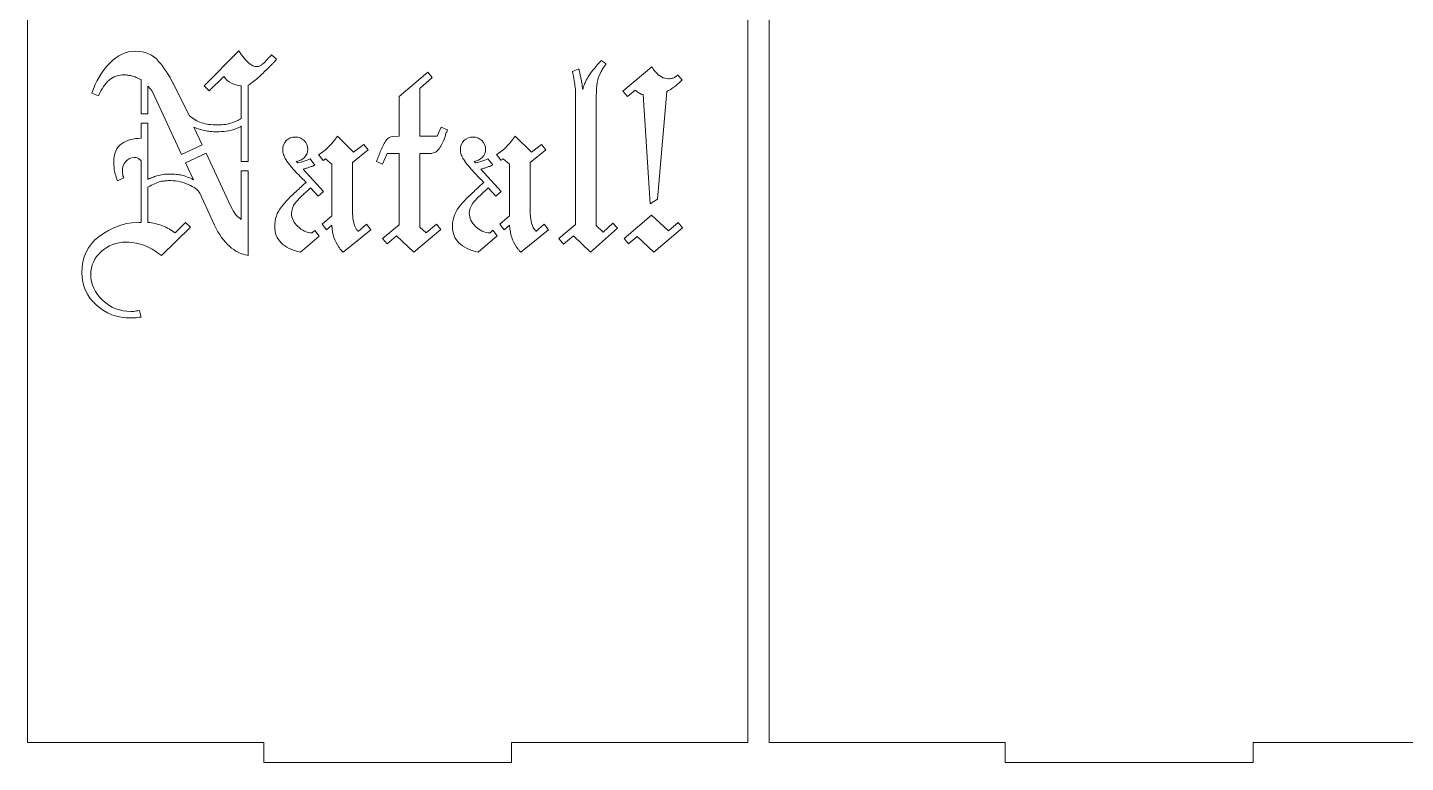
# Model space of a CAD drawing. Header units: millimetres. Extents: x -1983 to 1983, y -412 to 412.
# Drawn here: x 1313.1 to 1519.6, y -16.4 to 93.6 of the extents above; entities that cross this region are included whole.
import ezdxf

# ---------------------------------------------------------------- set-up
doc = ezdxf.new("R2010")
doc.units = ezdxf.units.MM
doc.header["$MEASUREMENT"] = 0
doc.layers.add('Camada 1', color=7, linetype='Continuous')

msp = doc.modelspace()

# ---------------------------------------------------------------- linework, layer by layer
at = {"layer": 'Camada 1', "color": 250, "lineweight": 9}
for points, knots in [([(1313.1168, 200.589), (1313.1168, 200.589), (1313.1168, -13.4106), (1313.1168, -13.4106), (1313.1168, -13.4106), (1313.1168, -13.4106), (1348.5096, -13.4106), (1348.5096, -13.4106), (1348.5096, -13.4106), (1348.5096, -13.4106), (1348.5096, -16.4106), (1348.5096, -16.4106), (1348.5096, -16.4106), (1348.5096, -16.4106), (1385.6524, -16.4106), (1385.6524, -16.4106), (1385.6524, -16.4106), (1385.6524, -16.4106), (1385.6524, -13.4106), (1385.6524, -13.4106), (1385.6524, -13.4106), (1385.6524, -13.4106), (1421.0452, -13.4106), (1421.0452, -13.4106), (1421.0452, -13.4106), (1421.0452, -13.4106), (1421.0452, 200.589), (1421.0452, 200.589), (1421.0452, 200.589), (1421.0452, 200.589), (1385.6524, 200.589), (1385.6524, 200.589), (1385.6524, 200.589), (1385.6524, 200.589), (1385.6524, 203.589), (1385.6524, 203.589), (1385.6524, 203.589), (1385.6524, 203.589), (1348.5096, 203.589), (1348.5096, 203.589), (1348.5096, 203.589), (1348.5096, 203.589), (1348.5096, 200.589), (1348.5096, 200.589), (1348.5096, 200.589), (1348.5096, 200.589), (1313.1168, 200.589), (1313.1168, 200.589)], [0, 0, 0, 0, 0.07692308, 0.07692308, 0.07692308, 0.07692308, 0.15384615, 0.15384615, 0.15384615, 0.15384615, 0.23076923, 0.23076923, 0.23076923, 0.23076923, 0.30769231, 0.30769231, 0.30769231, 0.30769231, 0.38461538, 0.38461538, 0.38461538, 0.38461538, 0.46153846, 0.46153846, 0.46153846, 0.46153846, 0.53846154, 0.53846154, 0.53846154, 0.53846154, 0.61538462, 0.61538462, 0.61538462, 0.61538462, 0.69230769, 0.69230769, 0.69230769, 0.69230769, 0.76923077, 0.76923077, 0.76923077, 0.76923077, 0.84615385, 0.84615385, 0.84615385, 0.84615385, 1, 1, 1, 1]), ([(1424.2202, 200.589), (1424.2202, 200.589), (1424.2202, -13.4106), (1424.2202, -13.4106), (1424.2202, -13.4106), (1424.2202, -13.4106), (1459.613, -13.4106), (1459.613, -13.4106), (1459.613, -13.4106), (1459.613, -13.4106), (1459.613, -16.4106), (1459.613, -16.4106), (1459.613, -16.4106), (1459.613, -16.4106), (1496.7558, -16.4106), (1496.7558, -16.4106), (1496.7558, -16.4106), (1496.7558, -16.4106), (1496.7558, -13.4106), (1496.7558, -13.4106), (1496.7558, -13.4106), (1496.7558, -13.4106), (1532.1486, -13.4106), (1532.1486, -13.4106), (1532.1486, -13.4106), (1532.1486, -13.4106), (1532.1486, 200.589), (1532.1486, 200.589), (1532.1486, 200.589), (1532.1486, 200.589), (1496.7558, 200.589), (1496.7558, 200.589), (1496.7558, 200.589), (1496.7558, 200.589), (1496.7558, 203.589), (1496.7558, 203.589), (1496.7558, 203.589), (1496.7558, 203.589), (1459.613, 203.589), (1459.613, 203.589), (1459.613, 203.589), (1459.613, 203.589), (1459.613, 200.589), (1459.613, 200.589), (1459.613, 200.589), (1459.613, 200.589), (1424.2202, 200.589), (1424.2202, 200.589)], [0, 0, 0, 0, 0.07692308, 0.07692308, 0.07692308, 0.07692308, 0.15384615, 0.15384615, 0.15384615, 0.15384615, 0.23076923, 0.23076923, 0.23076923, 0.23076923, 0.30769231, 0.30769231, 0.30769231, 0.30769231, 0.38461538, 0.38461538, 0.38461538, 0.38461538, 0.46153846, 0.46153846, 0.46153846, 0.46153846, 0.53846154, 0.53846154, 0.53846154, 0.53846154, 0.61538462, 0.61538462, 0.61538462, 0.61538462, 0.69230769, 0.69230769, 0.69230769, 0.69230769, 0.76923077, 0.76923077, 0.76923077, 0.76923077, 0.84615385, 0.84615385, 0.84615385, 0.84615385, 1, 1, 1, 1]), ([(1330.116, 80.6867), (1330.116, 80.6867), (1330.116, 85.7958), (1330.116, 85.7958), (1330.116, 85.7958), (1329.8502, 85.9139), (1329.6065, 86.0249), (1329.385, 86.1281), (1329.385, 86.1281), (1329.1631, 86.2317), (1328.9359, 86.321), (1328.6979, 86.3719), (1328.6979, 86.3719), (1328.5223, 86.4094), (1328.3435, 86.4308), (1328.1662, 86.4605), (1328.1662, 86.4605), (1327.989, 86.4901), (1327.7968, 86.5048), (1327.5901, 86.5048), (1327.5901, 86.5048), (1326.7333, 86.5048), (1325.9873, 86.2463), (1325.352, 85.7293), (1325.352, 85.7293), (1324.717, 85.2126), (1324.1778, 84.422), (1323.7347, 83.3583), (1323.7347, 83.3583), (1323.7347, 83.3583), (1322.7596, 83.7574), (1322.7596, 83.7574), (1322.7596, 83.7574), (1323.3506, 85.589), (1324.2443, 87.096), (1325.4407, 88.2774), (1325.4407, 88.2774), (1326.6373, 89.4591), (1327.9003, 90.0501), (1329.2296, 90.0501), (1329.2296, 90.0501), (1330.7364, 90.0501), (1331.909, 89.5464), (1332.7527, 88.536), (1332.7527, 88.536), (1333.593, 87.53), (1334.3259, 86.4308), (1334.9465, 85.2418), (1334.9465, 85.2418), (1334.9465, 85.2123), (1334.9535, 85.1901), (1334.9687, 85.1753), (1334.9687, 85.1753), (1334.9832, 85.1609), (1334.9908, 85.1384), (1334.9908, 85.1088), (1334.9908, 85.1088), (1334.9908, 85.1088), (1337.3838, 80.3966), (1337.3838, 80.3966), (1337.3838, 80.3966), (1337.9155, 79.9243), (1338.5212, 79.5696), (1339.2007, 79.348), (1339.2007, 79.348), (1339.8803, 79.1265), (1340.6632, 79.0157), (1341.5493, 79.0157), (1341.5493, 79.0157), (1341.9925, 79.0157), (1342.399, 79.0455), (1342.7682, 79.1044), (1342.7682, 79.1044), (1343.1371, 79.1634), (1343.4815, 79.2609), (1343.8094, 79.3702), (1343.8094, 79.3702), (1344.0132, 79.4384), (1344.2307, 79.5106), (1344.4521, 79.6139), (1344.4521, 79.6139), (1344.6734, 79.7175), (1344.9027, 79.8429), (1345.1389, 79.9978), (1345.1389, 79.9978), (1345.1389, 79.9978), (1345.1389, 84.8873), (1345.1389, 84.8873), (1345.1389, 84.8873), (1344.5777, 84.9168), (1344.0811, 85.0396), (1343.6544, 85.2638), (1343.6544, 85.2638), (1343.2242, 85.4902), (1342.8493, 85.8253), (1342.5245, 86.2686), (1342.5245, 86.2686), (1342.5245, 86.2686), (1340.3085, 84.1339), (1340.3085, 84.1339), (1340.3085, 84.1339), (1340.3085, 84.1339), (1339.5995, 84.8873), (1339.5995, 84.8873), (1339.5995, 84.8873), (1339.5995, 84.8873), (1344.7844, 90.0943), (1344.7844, 90.0943), (1344.7844, 90.0943), (1345.3458, 89.2375), (1345.8406, 88.6319), (1346.2691, 88.2774), (1346.2691, 88.2774), (1346.6975, 87.9229), (1347.1036, 87.7457), (1347.4877, 87.7457), (1347.4877, 87.7457), (1347.6354, 87.7457), (1347.7687, 87.7679), (1347.8867, 87.8122), (1347.8867, 87.8122), (1348.0047, 87.8565), (1348.1117, 87.9502), (1348.2411, 88.0559), (1348.2411, 88.0559), (1348.4379, 88.2168), (1348.6621, 88.4029), (1348.8837, 88.6541), (1348.8837, 88.6541), (1349.1051, 88.9052), (1349.3638, 89.1932), (1349.6593, 89.5184), (1349.6593, 89.5184), (1349.6593, 89.5184), (1350.4126, 88.8534), (1350.4126, 88.8534), (1350.4126, 88.8534), (1350.3535, 88.7649), (1350.2871, 88.6762), (1350.2131, 88.5876), (1350.2131, 88.5876), (1350.1393, 88.4989), (1350.0581, 88.425), (1349.9694, 88.366), (1349.9694, 88.366), (1349.8808, 88.2478), (1349.7848, 88.137), (1349.6814, 88.0337), (1349.6814, 88.0337), (1349.5781, 87.9304), (1349.4671, 87.8197), (1349.3489, 87.7014), (1349.3489, 87.7014), (1348.8467, 87.1993), (1348.3388, 86.7095), (1347.8202, 86.2315), (1347.8202, 86.2315), (1347.3052, 85.7568), (1346.749, 85.3303), (1346.1584, 84.9464), (1346.1584, 84.9464), (1346.1584, 84.9464), (1346.1584, 73.5523), (1346.1584, 73.5523), (1346.1584, 73.5523), (1346.1584, 73.5523), (1345.1389, 73.5523), (1345.1389, 73.5523), (1345.1389, 73.5523), (1345.1389, 73.5523), (1345.1389, 78.8385), (1345.1389, 78.8385), (1345.1389, 78.8385), (1344.9617, 78.7202), (1344.7989, 78.6318), (1344.6516, 78.5726), (1344.6516, 78.5726), (1344.5037, 78.5136), (1344.3403, 78.4572), (1344.1642, 78.3954), (1344.1642, 78.3954), (1343.7495, 78.2503), (1343.3218, 78.1445), (1342.8789, 78.0852), (1342.8789, 78.0852), (1342.4358, 78.0262), (1341.9631, 77.9963), (1341.4608, 77.9963), (1341.4608, 77.9963), (1341.1063, 77.9963), (1340.7887, 78.0112), (1340.5081, 78.0407), (1340.5081, 78.0407), (1340.2273, 78.0703), (1339.9388, 78.1118), (1339.6439, 78.1738), (1339.6439, 78.1738), (1339.3776, 78.2301), (1339.1194, 78.2996), (1338.8685, 78.3732), (1338.8685, 78.3732), (1338.6175, 78.4472), (1338.344, 78.543), (1338.0484, 78.6613), (1338.0484, 78.6613), (1338.0484, 78.6613), (1338.0484, 78.7055), (1338.0484, 78.7055), (1338.0484, 78.7055), (1338.0484, 78.7055), (1339.2917, 76.0402), (1339.2917, 76.0402), (1339.2917, 76.0402), (1339.2917, 76.0402), (1336.1988, 74.6092), (1336.1988, 74.6092), (1336.1988, 74.6092), (1336.1988, 74.6092), (1331.8886, 83.8902), (1331.8886, 83.8902), (1331.8886, 83.8902), (1331.8886, 83.8902), (1331.8812, 83.8977), (1331.8665, 83.9125), (1331.8665, 83.9125), (1331.8519, 83.9271), (1331.8444, 83.9492), (1331.8444, 83.9789), (1331.8444, 83.9789), (1331.7854, 84.0675), (1331.704, 84.1785), (1331.6006, 84.3112), (1331.6006, 84.3112), (1331.4971, 84.4442), (1331.3421, 84.6139), (1331.1354, 84.8208), (1331.1354, 84.8208), (1331.1354, 84.8208), (1331.1354, 80.6867), (1331.1354, 80.6867), (1331.1354, 80.6867), (1331.1354, 80.6867), (1330.116, 80.6867), (1330.116, 80.6867)], [0, 0, 0, 0, 0.01612903, 0.01612903, 0.01612903, 0.01612903, 0.03225806, 0.03225806, 0.03225806, 0.03225806, 0.0483871, 0.0483871, 0.0483871, 0.0483871, 0.06451613, 0.06451613, 0.06451613, 0.06451613, 0.08064516, 0.08064516, 0.08064516, 0.08064516, 0.09677419, 0.09677419, 0.09677419, 0.09677419, 0.11290323, 0.11290323, 0.11290323, 0.11290323, 0.12903226, 0.12903226, 0.12903226, 0.12903226, 0.14516129, 0.14516129, 0.14516129, 0.14516129, 0.16129032, 0.16129032, 0.16129032, 0.16129032, 0.17741935, 0.17741935, 0.17741935, 0.17741935, 0.19354839, 0.19354839, 0.19354839, 0.19354839, 0.20967742, 0.20967742, 0.20967742, 0.20967742, 0.22580645, 0.22580645, 0.22580645, 0.22580645, 0.24193548, 0.24193548, 0.24193548, 0.24193548, 0.25806452, 0.25806452, 0.25806452, 0.25806452, 0.27419355, 0.27419355, 0.27419355, 0.27419355, 0.29032258, 0.29032258, 0.29032258, 0.29032258, 0.30645161, 0.30645161, 0.30645161, 0.30645161, 0.32258065, 0.32258065, 0.32258065, 0.32258065, 0.33870968, 0.33870968, 0.33870968, 0.33870968, 0.35483871, 0.35483871, 0.35483871, 0.35483871, 0.37096774, 0.37096774, 0.37096774, 0.37096774, 0.38709677, 0.38709677, 0.38709677, 0.38709677, 0.40322581, 0.40322581, 0.40322581, 0.40322581, 0.41935484, 0.41935484, 0.41935484, 0.41935484, 0.43548387, 0.43548387, 0.43548387, 0.43548387, 0.4516129, 0.4516129, 0.4516129, 0.4516129, 0.46774194, 0.46774194, 0.46774194, 0.46774194, 0.48387097, 0.48387097, 0.48387097, 0.48387097, 0.5, 0.5, 0.5, 0.5, 0.51612903, 0.51612903, 0.51612903, 0.51612903, 0.53225806, 0.53225806, 0.53225806, 0.53225806, 0.5483871, 0.5483871, 0.5483871, 0.5483871, 0.56451613, 0.56451613, 0.56451613, 0.56451613, 0.58064516, 0.58064516, 0.58064516, 0.58064516, 0.59677419, 0.59677419, 0.59677419, 0.59677419, 0.61290323, 0.61290323, 0.61290323, 0.61290323, 0.62903226, 0.62903226, 0.62903226, 0.62903226, 0.64516129, 0.64516129, 0.64516129, 0.64516129, 0.66129032, 0.66129032, 0.66129032, 0.66129032, 0.67741935, 0.67741935, 0.67741935, 0.67741935, 0.69354839, 0.69354839, 0.69354839, 0.69354839, 0.70967742, 0.70967742, 0.70967742, 0.70967742, 0.72580645, 0.72580645, 0.72580645, 0.72580645, 0.74193548, 0.74193548, 0.74193548, 0.74193548, 0.75806452, 0.75806452, 0.75806452, 0.75806452, 0.77419355, 0.77419355, 0.77419355, 0.77419355, 0.79032258, 0.79032258, 0.79032258, 0.79032258, 0.80645161, 0.80645161, 0.80645161, 0.80645161, 0.82258065, 0.82258065, 0.82258065, 0.82258065, 0.83870968, 0.83870968, 0.83870968, 0.83870968, 0.85483871, 0.85483871, 0.85483871, 0.85483871, 0.87096774, 0.87096774, 0.87096774, 0.87096774, 0.88709677, 0.88709677, 0.88709677, 0.88709677, 0.90322581, 0.90322581, 0.90322581, 0.90322581, 0.91935484, 0.91935484, 0.91935484, 0.91935484, 0.93548387, 0.93548387, 0.93548387, 0.93548387, 0.9516129, 0.9516129, 0.9516129, 0.9516129, 0.96774194, 0.96774194, 0.96774194, 0.96774194, 1, 1, 1, 1]), ([(1366.9865, 61.2011), (1366.9865, 61.2011), (1366.3219, 61.999), (1366.3219, 61.999), (1366.3219, 61.999), (1366.3219, 61.999), (1368.8035, 64.0817), (1368.8035, 64.0817), (1368.8035, 64.0817), (1368.8035, 64.0817), (1368.8035, 74.7172), (1368.8035, 74.7172), (1368.8035, 74.7172), (1368.8035, 74.7172), (1366.9865, 74.7172), (1366.9865, 74.7172), (1366.9865, 74.7172), (1366.9865, 74.7172), (1366.3219, 73.1661), (1366.3219, 73.1661), (1366.3219, 73.1661), (1366.3219, 73.1661), (1365.3912, 73.565), (1365.3912, 73.565), (1365.3912, 73.565), (1365.4798, 73.7422), (1365.5685, 73.9567), (1365.657, 74.2074), (1365.657, 74.2074), (1365.7454, 74.4583), (1365.8559, 74.7144), (1365.9672, 74.983), (1365.9672, 74.983), (1366.2104, 75.5712), (1366.4695, 76.1057), (1366.765, 76.5784), (1366.765, 76.5784), (1367.0605, 77.0511), (1367.4154, 77.2688), (1367.8284, 77.2873), (1367.8284, 77.2873), (1367.8284, 77.2873), (1368.8035, 77.3318), (1368.8035, 77.3318), (1368.8035, 77.3318), (1368.8035, 77.3318), (1368.8035, 83.2697), (1368.8035, 83.2697), (1368.8035, 83.2697), (1368.8035, 83.2697), (1373.102, 86.9036), (1373.102, 86.9036), (1373.102, 86.9036), (1373.102, 86.9036), (1373.7669, 86.1061), (1373.7669, 86.1061), (1373.7669, 86.1061), (1373.7669, 86.1061), (1371.9057, 84.4663), (1371.9057, 84.4663), (1371.9057, 84.4663), (1371.9057, 84.4663), (1371.9057, 77.3318), (1371.9057, 77.3318), (1371.9057, 77.3318), (1371.9057, 77.3318), (1374.4758, 77.3318), (1374.4758, 77.3318), (1374.4758, 77.3318), (1374.4758, 77.3318), (1375.0962, 78.7055), (1375.0962, 78.7055), (1375.0962, 78.7055), (1375.0962, 78.7055), (1376.027, 78.3068), (1376.027, 78.3068), (1376.027, 78.3068), (1375.9972, 78.1885), (1375.9588, 78.0859), (1375.9161, 78.0038), (1375.9161, 78.0038), (1375.8702, 77.9162), (1375.8348, 77.8263), (1375.8054, 77.738), (1375.8054, 77.738), (1375.7758, 77.6496), (1375.7471, 77.5528), (1375.7167, 77.45), (1375.7167, 77.45), (1375.6881, 77.3536), (1375.6682, 77.2399), (1375.6282, 77.1248), (1375.6282, 77.1248), (1375.4022, 76.4786), (1375.1109, 75.9211), (1374.7861, 75.4408), (1374.7861, 75.4408), (1374.4611, 74.9611), (1373.8996, 74.7172), (1373.102, 74.7172), (1373.102, 74.7172), (1373.102, 74.7172), (1371.9057, 74.7172), (1371.9057, 74.7172), (1371.9057, 74.7172), (1371.9057, 74.7172), (1371.9057, 63.7272), (1371.9057, 63.7272), (1371.9057, 63.7272), (1371.9057, 63.7272), (1372.8361, 62.8408), (1372.8361, 62.8408), (1372.8361, 62.8408), (1372.8361, 62.8408), (1374.3873, 64.1704), (1374.3873, 64.1704), (1374.3873, 64.1704), (1374.3873, 64.1704), (1375.052, 63.3727), (1375.052, 63.3727), (1375.052, 63.3727), (1375.052, 63.3727), (1371.0192, 59.9604), (1371.0192, 59.9604), (1371.0192, 59.9604), (1371.0192, 59.9604), (1368.4047, 62.3977), (1368.4047, 62.3977), (1368.4047, 62.3977), (1368.4047, 62.3977), (1366.9865, 61.2011), (1366.9865, 61.2011)], [0, 0, 0, 0, 0.02941176, 0.02941176, 0.02941176, 0.02941176, 0.05882353, 0.05882353, 0.05882353, 0.05882353, 0.08823529, 0.08823529, 0.08823529, 0.08823529, 0.11764706, 0.11764706, 0.11764706, 0.11764706, 0.14705882, 0.14705882, 0.14705882, 0.14705882, 0.17647059, 0.17647059, 0.17647059, 0.17647059, 0.20588235, 0.20588235, 0.20588235, 0.20588235, 0.23529412, 0.23529412, 0.23529412, 0.23529412, 0.26470588, 0.26470588, 0.26470588, 0.26470588, 0.29411765, 0.29411765, 0.29411765, 0.29411765, 0.32352941, 0.32352941, 0.32352941, 0.32352941, 0.35294118, 0.35294118, 0.35294118, 0.35294118, 0.38235294, 0.38235294, 0.38235294, 0.38235294, 0.41176471, 0.41176471, 0.41176471, 0.41176471, 0.44117647, 0.44117647, 0.44117647, 0.44117647, 0.47058824, 0.47058824, 0.47058824, 0.47058824, 0.5, 0.5, 0.5, 0.5, 0.52941176, 0.52941176, 0.52941176, 0.52941176, 0.55882353, 0.55882353, 0.55882353, 0.55882353, 0.58823529, 0.58823529, 0.58823529, 0.58823529, 0.61764706, 0.61764706, 0.61764706, 0.61764706, 0.64705882, 0.64705882, 0.64705882, 0.64705882, 0.67647059, 0.67647059, 0.67647059, 0.67647059, 0.70588235, 0.70588235, 0.70588235, 0.70588235, 0.73529412, 0.73529412, 0.73529412, 0.73529412, 0.76470588, 0.76470588, 0.76470588, 0.76470588, 0.79411765, 0.79411765, 0.79411765, 0.79411765, 0.82352941, 0.82352941, 0.82352941, 0.82352941, 0.85294118, 0.85294118, 0.85294118, 0.85294118, 0.88235294, 0.88235294, 0.88235294, 0.88235294, 0.91176471, 0.91176471, 0.91176471, 0.91176471, 0.94117647, 0.94117647, 0.94117647, 0.94117647, 1, 1, 1, 1]), ([(1393.4153, 61.1567), (1393.4153, 61.1567), (1392.7061, 61.999), (1392.7061, 61.999), (1392.7061, 61.999), (1392.7061, 61.999), (1395.2322, 64.126), (1395.2322, 64.126), (1395.2322, 64.126), (1395.2322, 64.126), (1395.2322, 83.7574), (1395.2322, 83.7574), (1395.2322, 83.7574), (1395.2322, 83.905), (1395.2247, 84.075), (1395.2101, 84.2669), (1395.2101, 84.2669), (1395.1952, 84.4589), (1395.1623, 84.6422), (1395.1436, 84.8208), (1395.1436, 84.8208), (1395.1033, 85.2039), (1395.0622, 85.5818), (1394.9885, 85.9509), (1394.9885, 85.9509), (1394.9146, 86.32), (1394.8332, 86.682), (1394.7447, 87.0365), (1394.7447, 87.0365), (1394.7447, 87.0365), (1395.7197, 87.3912), (1395.7197, 87.3912), (1395.7197, 87.3912), (1395.7786, 87.0662), (1395.8379, 86.8003), (1395.8969, 86.5934), (1395.8969, 86.5934), (1395.9558, 86.3865), (1395.9886, 86.1781), (1396.0298, 85.9731), (1396.0298, 85.9731), (1396.048, 85.8817), (1396.0816, 85.7809), (1396.0963, 85.6629), (1396.0963, 85.6629), (1396.1107, 85.5449), (1396.1362, 85.4272), (1396.1628, 85.3082), (1396.1628, 85.3082), (1396.1954, 85.1613), (1396.2143, 85.0129), (1396.2292, 84.8651), (1396.2292, 84.8651), (1396.2439, 84.7174), (1396.2664, 84.5402), (1396.2956, 84.3334), (1396.2956, 84.3334), (1396.3843, 84.6289), (1396.4803, 84.9027), (1396.5837, 85.1531), (1396.5837, 85.1531), (1396.6871, 85.4043), (1396.7897, 85.6526), (1396.9163, 85.8845), (1396.9163, 85.8845), (1397.1442, 86.3026), (1397.4408, 86.7193), (1397.7803, 87.1473), (1397.7803, 87.1473), (1398.1198, 87.5757), (1398.5557, 88.0855), (1399.0877, 88.6762), (1399.0877, 88.6762), (1399.0877, 88.6762), (1399.7966, 88.1445), (1399.7966, 88.1445), (1399.7966, 88.1445), (1399.6194, 87.9082), (1399.4642, 87.6865), (1399.3314, 87.4798), (1399.3314, 87.4798), (1399.1984, 87.2733), (1399.1031, 87.0589), (1398.999, 86.8592), (1398.999, 86.8592), (1398.7481, 86.3788), (1398.5555, 85.8845), (1398.4671, 85.3525), (1398.4671, 85.3525), (1398.3785, 84.821), (1398.3342, 84.1561), (1398.3342, 83.3583), (1398.3342, 83.3583), (1398.3342, 83.3583), (1398.3342, 63.9488), (1398.3342, 63.9488), (1398.3342, 63.9488), (1398.3342, 63.9488), (1399.3535, 62.9737), (1399.3535, 62.9737), (1399.3535, 62.9737), (1399.3535, 62.9737), (1400.816, 64.3033), (1400.816, 64.3033), (1400.816, 64.3033), (1400.816, 64.3033), (1401.525, 63.55), (1401.525, 63.55), (1401.525, 63.55), (1401.525, 63.55), (1397.448, 59.9604), (1397.448, 59.9604), (1397.448, 59.9604), (1397.448, 59.9604), (1394.9219, 62.3977), (1394.9219, 62.3977), (1394.9219, 62.3977), (1394.9219, 62.3977), (1393.4153, 61.1567), (1393.4153, 61.1567)], [0, 0, 0, 0, 0.03225806, 0.03225806, 0.03225806, 0.03225806, 0.06451613, 0.06451613, 0.06451613, 0.06451613, 0.09677419, 0.09677419, 0.09677419, 0.09677419, 0.12903226, 0.12903226, 0.12903226, 0.12903226, 0.16129032, 0.16129032, 0.16129032, 0.16129032, 0.19354839, 0.19354839, 0.19354839, 0.19354839, 0.22580645, 0.22580645, 0.22580645, 0.22580645, 0.25806452, 0.25806452, 0.25806452, 0.25806452, 0.29032258, 0.29032258, 0.29032258, 0.29032258, 0.32258065, 0.32258065, 0.32258065, 0.32258065, 0.35483871, 0.35483871, 0.35483871, 0.35483871, 0.38709677, 0.38709677, 0.38709677, 0.38709677, 0.41935484, 0.41935484, 0.41935484, 0.41935484, 0.4516129, 0.4516129, 0.4516129, 0.4516129, 0.48387097, 0.48387097, 0.48387097, 0.48387097, 0.51612903, 0.51612903, 0.51612903, 0.51612903, 0.5483871, 0.5483871, 0.5483871, 0.5483871, 0.58064516, 0.58064516, 0.58064516, 0.58064516, 0.61290323, 0.61290323, 0.61290323, 0.61290323, 0.64516129, 0.64516129, 0.64516129, 0.64516129, 0.67741935, 0.67741935, 0.67741935, 0.67741935, 0.70967742, 0.70967742, 0.70967742, 0.70967742, 0.74193548, 0.74193548, 0.74193548, 0.74193548, 0.77419355, 0.77419355, 0.77419355, 0.77419355, 0.80645161, 0.80645161, 0.80645161, 0.80645161, 0.83870968, 0.83870968, 0.83870968, 0.83870968, 0.87096774, 0.87096774, 0.87096774, 0.87096774, 0.90322581, 0.90322581, 0.90322581, 0.90322581, 0.93548387, 0.93548387, 0.93548387, 0.93548387, 1, 1, 1, 1]), ([(1406.3998, 67.2282), (1406.3998, 67.2282), (1405.3361, 83.5799), (1405.3361, 83.5799), (1405.3361, 83.5799), (1405.2771, 83.5799), (1405.2251, 83.5875), (1405.1809, 83.6022), (1405.1809, 83.6022), (1405.1369, 83.6172), (1405.0849, 83.6244), (1405.0259, 83.6244), (1405.0259, 83.6244), (1404.9669, 83.6538), (1404.9149, 83.6837), (1404.8709, 83.713), (1404.8709, 83.713), (1404.8264, 83.7427), (1404.7722, 83.7679), (1404.7157, 83.8016), (1404.7157, 83.8016), (1404.6243, 83.8564), (1404.5457, 83.9199), (1404.472, 83.9789), (1404.472, 83.9789), (1404.3981, 84.0381), (1404.3019, 84.1119), (1404.1837, 84.2004), (1404.1837, 84.2004), (1404.1837, 84.2004), (1402.9874, 83.2697), (1402.9874, 83.2697), (1402.9874, 83.2697), (1402.9874, 83.2697), (1402.3225, 84.0675), (1402.3225, 84.0675), (1402.3225, 84.0675), (1402.3225, 84.0675), (1406.6656, 87.7014), (1406.6656, 87.7014), (1406.6656, 87.7014), (1406.7542, 87.5535), (1406.8353, 87.4281), (1406.9093, 87.3248), (1406.9093, 87.3248), (1406.983, 87.2214), (1407.074, 87.1337), (1407.153, 87.0365), (1407.153, 87.0365), (1407.4586, 86.6606), (1407.7589, 86.3719), (1408.0837, 86.1946), (1408.0837, 86.1946), (1408.4084, 86.0177), (1408.7631, 85.9288), (1409.1472, 85.9288), (1409.1472, 85.9288), (1409.3541, 85.9288), (1409.5387, 85.9512), (1409.7011, 85.9952), (1409.7011, 85.9952), (1409.8636, 86.0396), (1410.0264, 86.0945), (1410.1666, 86.1946), (1410.1666, 86.1946), (1410.2344, 86.2431), (1410.2848, 86.3054), (1410.3438, 86.3497), (1410.3438, 86.3497), (1410.4028, 86.394), (1410.462, 86.4458), (1410.521, 86.5048), (1410.521, 86.5048), (1410.521, 86.5048), (1411.1857, 85.7516), (1411.1857, 85.7516), (1411.1857, 85.7516), (1410.7426, 85.3082), (1410.3291, 84.9464), (1409.945, 84.6656), (1409.945, 84.6656), (1409.5612, 84.3851), (1409.2061, 84.1709), (1408.8814, 84.0232), (1408.8814, 84.0232), (1408.8814, 84.0232), (1407.5075, 67.8929), (1407.5075, 67.8929), (1407.5075, 67.8929), (1407.5075, 67.8929), (1406.3998, 67.2282), (1406.3998, 67.2282)], [0, 0, 0, 0, 0.04166667, 0.04166667, 0.04166667, 0.04166667, 0.08333333, 0.08333333, 0.08333333, 0.08333333, 0.125, 0.125, 0.125, 0.125, 0.16666667, 0.16666667, 0.16666667, 0.16666667, 0.20833333, 0.20833333, 0.20833333, 0.20833333, 0.25, 0.25, 0.25, 0.25, 0.29166667, 0.29166667, 0.29166667, 0.29166667, 0.33333333, 0.33333333, 0.33333333, 0.33333333, 0.375, 0.375, 0.375, 0.375, 0.41666667, 0.41666667, 0.41666667, 0.41666667, 0.45833333, 0.45833333, 0.45833333, 0.45833333, 0.5, 0.5, 0.5, 0.5, 0.54166667, 0.54166667, 0.54166667, 0.54166667, 0.58333333, 0.58333333, 0.58333333, 0.58333333, 0.625, 0.625, 0.625, 0.625, 0.66666667, 0.66666667, 0.66666667, 0.66666667, 0.70833333, 0.70833333, 0.70833333, 0.70833333, 0.75, 0.75, 0.75, 0.75, 0.79166667, 0.79166667, 0.79166667, 0.79166667, 0.83333333, 0.83333333, 0.83333333, 0.83333333, 0.875, 0.875, 0.875, 0.875, 0.91666667, 0.91666667, 0.91666667, 0.91666667, 1, 1, 1, 1]), ([(1330.116, 50.2551), (1329.9388, 50.2258), (1329.7759, 50.2034), (1329.6286, 50.1887), (1329.6286, 50.1887), (1329.481, 50.1737), (1329.3348, 50.1408), (1329.1853, 50.1222), (1329.1853, 50.1222), (1329.0974, 50.1113), (1329.008, 50.1222), (1328.9194, 50.1222), (1328.9194, 50.1222), (1328.8307, 50.1222), (1328.7275, 50.1222), (1328.6093, 50.1222), (1328.6093, 50.1222), (1326.5411, 50.1222), (1324.7982, 50.7721), (1323.38, 52.0721), (1323.38, 52.0721), (1321.9621, 53.3717), (1321.2529, 54.9823), (1321.2529, 56.9026), (1321.2529, 56.9026), (1321.2529, 59.2069), (1322.11, 61.0092), (1323.8233, 62.309), (1323.8233, 62.309), (1325.5364, 63.6088), (1327.4274, 64.3242), (1329.4957, 64.4362), (1329.4957, 64.4362), (1329.6135, 64.4424), (1329.7245, 64.4362), (1329.828, 64.4362), (1329.828, 64.4362), (1329.9314, 64.4362), (1330.0274, 64.4362), (1330.116, 64.4362), (1330.116, 64.4362), (1330.116, 64.4362), (1330.116, 73.6535), (1330.116, 73.6535), (1330.116, 73.6535), (1330.0864, 73.6535), (1330.057, 73.6757), (1330.0274, 73.72), (1330.0274, 73.72), (1329.9979, 73.7643), (1329.9684, 73.8013), (1329.9388, 73.8308), (1329.9388, 73.8308), (1329.8206, 73.9487), (1329.6951, 74.0302), (1329.5622, 74.0745), (1329.5622, 74.0745), (1329.4292, 74.1187), (1329.2742, 74.1409), (1329.0967, 74.1409), (1329.0967, 74.1409), (1328.5946, 74.1409), (1328.1736, 73.949), (1327.8338, 73.565), (1327.8338, 73.565), (1327.4941, 73.1807), (1327.324, 72.6934), (1327.324, 72.1024), (1327.324, 72.1024), (1327.324, 72.0434), (1327.324, 71.977), (1327.324, 71.9031), (1327.324, 71.9031), (1327.324, 71.8291), (1327.339, 71.7626), (1327.3684, 71.7037), (1327.3684, 71.7037), (1327.3684, 71.6151), (1327.383, 71.5188), (1327.4126, 71.4156), (1327.4126, 71.4156), (1327.4421, 71.3123), (1327.4866, 71.2013), (1327.5459, 71.0833), (1327.5459, 71.0833), (1327.5459, 71.0833), (1326.5708, 70.64), (1326.5708, 70.64), (1326.5708, 70.64), (1326.4525, 71.0241), (1326.3492, 71.3639), (1326.2606, 71.6593), (1326.2606, 71.6593), (1326.1719, 71.9548), (1326.1023, 72.2344), (1326.0834, 72.5015), (1326.0834, 72.5015), (1326.0729, 72.6486), (1326.0759, 72.7967), (1326.0612, 72.9446), (1326.0612, 72.9446), (1326.0464, 73.0922), (1326.0391, 73.24), (1326.0391, 73.3877), (1326.0391, 73.3877), (1326.0391, 74.7172), (1326.4229, 75.6554), (1327.1911, 76.2019), (1327.1911, 76.2019), (1327.9591, 76.7484), (1328.9344, 77.0215), (1330.116, 77.0215), (1330.116, 77.0215), (1330.116, 77.0215), (1330.116, 79.2876), (1330.116, 79.2876), (1330.116, 79.2876), (1330.116, 79.2876), (1331.1354, 79.2876), (1331.1354, 79.2876), (1331.1354, 79.2876), (1331.1354, 79.2876), (1331.1354, 70.8617), (1331.1354, 70.8617), (1331.1354, 70.8617), (1331.3716, 70.9504), (1331.6006, 71.0464), (1331.8221, 71.1498), (1331.8221, 71.1498), (1332.0435, 71.2533), (1332.2744, 71.3283), (1332.509, 71.3934), (1332.509, 71.3934), (1332.8062, 71.476), (1333.1148, 71.5489), (1333.4398, 71.5928), (1333.4398, 71.5928), (1333.7644, 71.6372), (1334.1044, 71.6593), (1334.4589, 71.6593), (1334.4589, 71.6593), (1334.7839, 71.6593), (1335.087, 71.6446), (1335.3675, 71.6151), (1335.3675, 71.6151), (1335.6481, 71.5854), (1335.9367, 71.5439), (1336.2316, 71.4821), (1336.2316, 71.4821), (1336.4981, 71.4263), (1336.7781, 71.3344), (1337.0736, 71.2162), (1337.0736, 71.2162), (1337.3691, 71.098), (1337.6643, 70.9651), (1337.9598, 70.8174), (1337.9598, 70.8174), (1337.9598, 70.8174), (1336.7882, 73.3403), (1336.7882, 73.3403), (1336.7882, 73.3403), (1336.7882, 73.3403), (1339.8831, 74.7719), (1339.8831, 74.7719), (1339.8831, 74.7719), (1339.8831, 74.7719), (1343.5879, 66.8292), (1343.5879, 66.8292), (1343.5879, 66.8292), (1343.8224, 66.3261), (1344.0606, 65.928), (1344.2971, 65.6328), (1344.2971, 65.6328), (1344.5333, 65.3373), (1344.8141, 65.0861), (1345.1389, 64.8793), (1345.1389, 64.8793), (1345.1389, 64.8793), (1345.1389, 72.153), (1345.1389, 72.153), (1345.1389, 72.153), (1345.1389, 72.153), (1346.1584, 72.153), (1346.1584, 72.153), (1346.1584, 72.153), (1346.1584, 72.153), (1346.1584, 59.4728), (1346.1584, 59.4728), (1346.1584, 59.4728), (1345.1243, 59.6502), (1344.1935, 60.108), (1343.3664, 60.8466), (1343.3664, 60.8466), (1342.5391, 61.5852), (1341.7835, 62.6258), (1341.1506, 63.9931), (1341.1506, 63.9931), (1341.1506, 63.9931), (1338.9349, 68.7787), (1338.9349, 68.7787), (1338.9349, 68.7787), (1338.6835, 69.3217), (1338.0412, 69.717), (1337.2288, 70.0861), (1337.2288, 70.0861), (1336.4163, 70.4554), (1335.5372, 70.6561), (1334.5919, 70.6845), (1334.5919, 70.6845), (1334.5626, 70.6855), (1334.5328, 70.6845), (1334.5032, 70.6845), (1334.5032, 70.6845), (1334.4738, 70.6845), (1334.4442, 70.6845), (1334.4146, 70.6845), (1334.4146, 70.6845), (1334.1487, 70.6845), (1333.9047, 70.6696), (1333.6835, 70.64), (1333.6835, 70.64), (1333.4621, 70.6106), (1333.2438, 70.5992), (1333.041, 70.5514), (1333.041, 70.5514), (1332.7409, 70.4809), (1332.4484, 70.355), (1332.1545, 70.219), (1332.1545, 70.219), (1331.8577, 70.0819), (1331.5193, 69.9089), (1331.1354, 69.702), (1331.1354, 69.702), (1331.1354, 69.702), (1331.1354, 64.4362), (1331.1354, 64.4362), (1331.1354, 64.4362), (1331.9033, 64.3476), (1332.6348, 64.1704), (1333.329, 63.9045), (1333.329, 63.9045), (1334.0232, 63.6386), (1334.651, 63.2989), (1335.2124, 62.8851), (1335.2124, 62.8851), (1335.2124, 62.8851), (1336.7635, 64.4362), (1336.7635, 64.4362), (1336.7635, 64.4362), (1336.7635, 64.4362), (1337.5167, 63.7345), (1337.5167, 63.7345), (1337.5167, 63.7345), (1337.5167, 63.7345), (1333.1739, 59.4728), (1333.1739, 59.4728), (1333.1739, 59.4728), (1332.7898, 59.7683), (1332.4131, 60.0268), (1332.0438, 60.2484), (1332.0438, 60.2484), (1331.6744, 60.47), (1331.2993, 60.6736), (1330.9136, 60.8466), (1330.9136, 60.8466), (1330.4429, 61.0574), (1329.9534, 61.2083), (1329.4514, 61.3118), (1329.4514, 61.3118), (1328.9491, 61.4152), (1328.432, 61.4672), (1327.9003, 61.4672), (1327.9003, 61.4672), (1326.4525, 61.4672), (1325.2041, 60.9943), (1324.1557, 60.0491), (1324.1557, 60.0491), (1323.1069, 59.1036), (1322.5824, 57.9662), (1322.5824, 56.6368), (1322.5824, 56.6368), (1322.5824, 55.1596), (1323.1808, 53.8668), (1324.3773, 52.7592), (1324.3773, 52.7592), (1325.5738, 51.6511), (1326.9845, 51.0973), (1328.6093, 51.0973), (1328.6093, 51.0973), (1328.6979, 51.0973), (1328.7793, 51.0973), (1328.853, 51.0973), (1328.853, 51.0973), (1328.9269, 51.0973), (1328.9941, 51.0889), (1329.0524, 51.0973), (1329.0524, 51.0973), (1329.2014, 51.1185), (1329.3334, 51.149), (1329.4514, 51.1638), (1329.4514, 51.1638), (1329.5692, 51.1782), (1329.7172, 51.2006), (1329.8945, 51.2302), (1329.8945, 51.2302), (1329.8945, 51.2302), (1330.116, 50.2551), (1330.116, 50.2551)], [0, 0, 0, 0, 0.01282051, 0.01282051, 0.01282051, 0.01282051, 0.02564103, 0.02564103, 0.02564103, 0.02564103, 0.03846154, 0.03846154, 0.03846154, 0.03846154, 0.05128205, 0.05128205, 0.05128205, 0.05128205, 0.06410256, 0.06410256, 0.06410256, 0.06410256, 0.07692308, 0.07692308, 0.07692308, 0.07692308, 0.08974359, 0.08974359, 0.08974359, 0.08974359, 0.1025641, 0.1025641, 0.1025641, 0.1025641, 0.11538462, 0.11538462, 0.11538462, 0.11538462, 0.12820513, 0.12820513, 0.12820513, 0.12820513, 0.14102564, 0.14102564, 0.14102564, 0.14102564, 0.15384615, 0.15384615, 0.15384615, 0.15384615, 0.16666667, 0.16666667, 0.16666667, 0.16666667, 0.17948718, 0.17948718, 0.17948718, 0.17948718, 0.19230769, 0.19230769, 0.19230769, 0.19230769, 0.20512821, 0.20512821, 0.20512821, 0.20512821, 0.21794872, 0.21794872, 0.21794872, 0.21794872, 0.23076923, 0.23076923, 0.23076923, 0.23076923, 0.24358974, 0.24358974, 0.24358974, 0.24358974, 0.25641026, 0.25641026, 0.25641026, 0.25641026, 0.26923077, 0.26923077, 0.26923077, 0.26923077, 0.28205128, 0.28205128, 0.28205128, 0.28205128, 0.29487179, 0.29487179, 0.29487179, 0.29487179, 0.30769231, 0.30769231, 0.30769231, 0.30769231, 0.32051282, 0.32051282, 0.32051282, 0.32051282, 0.33333333, 0.33333333, 0.33333333, 0.33333333, 0.34615385, 0.34615385, 0.34615385, 0.34615385, 0.35897436, 0.35897436, 0.35897436, 0.35897436, 0.37179487, 0.37179487, 0.37179487, 0.37179487, 0.38461538, 0.38461538, 0.38461538, 0.38461538, 0.3974359, 0.3974359, 0.3974359, 0.3974359, 0.41025641, 0.41025641, 0.41025641, 0.41025641, 0.42307692, 0.42307692, 0.42307692, 0.42307692, 0.43589744, 0.43589744, 0.43589744, 0.43589744, 0.44871795, 0.44871795, 0.44871795, 0.44871795, 0.46153846, 0.46153846, 0.46153846, 0.46153846, 0.47435897, 0.47435897, 0.47435897, 0.47435897, 0.48717949, 0.48717949, 0.48717949, 0.48717949, 0.5, 0.5, 0.5, 0.5, 0.51282051, 0.51282051, 0.51282051, 0.51282051, 0.52564103, 0.52564103, 0.52564103, 0.52564103, 0.53846154, 0.53846154, 0.53846154, 0.53846154, 0.55128205, 0.55128205, 0.55128205, 0.55128205, 0.56410256, 0.56410256, 0.56410256, 0.56410256, 0.57692308, 0.57692308, 0.57692308, 0.57692308, 0.58974359, 0.58974359, 0.58974359, 0.58974359, 0.6025641, 0.6025641, 0.6025641, 0.6025641, 0.61538462, 0.61538462, 0.61538462, 0.61538462, 0.62820513, 0.62820513, 0.62820513, 0.62820513, 0.64102564, 0.64102564, 0.64102564, 0.64102564, 0.65384615, 0.65384615, 0.65384615, 0.65384615, 0.66666667, 0.66666667, 0.66666667, 0.66666667, 0.67948718, 0.67948718, 0.67948718, 0.67948718, 0.69230769, 0.69230769, 0.69230769, 0.69230769, 0.70512821, 0.70512821, 0.70512821, 0.70512821, 0.71794872, 0.71794872, 0.71794872, 0.71794872, 0.73076923, 0.73076923, 0.73076923, 0.73076923, 0.74358974, 0.74358974, 0.74358974, 0.74358974, 0.75641026, 0.75641026, 0.75641026, 0.75641026, 0.76923077, 0.76923077, 0.76923077, 0.76923077, 0.78205128, 0.78205128, 0.78205128, 0.78205128, 0.79487179, 0.79487179, 0.79487179, 0.79487179, 0.80769231, 0.80769231, 0.80769231, 0.80769231, 0.82051282, 0.82051282, 0.82051282, 0.82051282, 0.83333333, 0.83333333, 0.83333333, 0.83333333, 0.84615385, 0.84615385, 0.84615385, 0.84615385, 0.85897436, 0.85897436, 0.85897436, 0.85897436, 0.87179487, 0.87179487, 0.87179487, 0.87179487, 0.88461538, 0.88461538, 0.88461538, 0.88461538, 0.8974359, 0.8974359, 0.8974359, 0.8974359, 0.91025641, 0.91025641, 0.91025641, 0.91025641, 0.92307692, 0.92307692, 0.92307692, 0.92307692, 0.93589744, 0.93589744, 0.93589744, 0.93589744, 0.94871795, 0.94871795, 0.94871795, 0.94871795, 0.96153846, 0.96153846, 0.96153846, 0.96153846, 0.97435897, 0.97435897, 0.97435897, 0.97435897, 1, 1, 1, 1]), ([(1356.8265, 62.3853), (1356.8265, 62.3853), (1354.0021, 59.9604), (1354.0021, 59.9604), (1354.0021, 59.9604), (1352.7317, 60.2559), (1351.7733, 60.723), (1351.1215, 61.3637), (1351.1215, 61.3637), (1350.4734, 62.0005), (1350.1466, 62.8186), (1350.1466, 63.8306), (1350.1466, 63.8306), (1350.1466, 64.9236), (1350.4771, 65.8925), (1351.1437, 66.7405), (1351.1437, 66.7405), (1351.8064, 67.5839), (1352.5663, 68.3443), (1353.3816, 69.0742), (1353.3816, 69.0742), (1353.6303, 69.2974), (1353.8616, 69.5397), (1354.1129, 69.7612), (1354.1129, 69.7612), (1354.3641, 69.9828), (1354.6078, 70.1969), (1354.8441, 70.4037), (1354.8441, 70.4037), (1354.6668, 70.6106), (1354.4378, 70.8471), (1354.1572, 71.1127), (1354.1572, 71.1127), (1353.8764, 71.3786), (1353.6029, 71.6668), (1353.3372, 71.9623), (1353.3372, 71.9623), (1353.0716, 72.2575), (1352.8054, 72.5606), (1352.5396, 72.8706), (1352.5396, 72.8706), (1352.2737, 73.1806), (1352.0343, 73.4965), (1351.8304, 73.8236), (1351.8304, 73.8236), (1351.6799, 74.0652), (1351.5644, 74.3109), (1351.476, 74.5621), (1351.476, 74.5621), (1351.3873, 74.813), (1351.3431, 75.057), (1351.3431, 75.2932), (1351.3431, 75.2932), (1351.3431, 75.8546), (1351.5203, 76.3129), (1351.8748, 76.6671), (1351.8748, 76.6671), (1352.2292, 77.0218), (1352.6872, 77.1988), (1353.2486, 77.1988), (1353.2486, 77.1988), (1353.7509, 77.1988), (1354.1868, 77.0215), (1354.556, 76.6671), (1354.556, 76.6671), (1354.9252, 76.3126), (1355.1099, 75.8841), (1355.1099, 75.3818), (1355.1099, 75.3818), (1355.1099, 74.9091), (1354.9473, 74.5029), (1354.6224, 74.1631), (1354.6224, 74.1631), (1354.2973, 73.8236), (1353.8839, 73.6239), (1353.3816, 73.565), (1353.3816, 73.565), (1353.3816, 73.565), (1353.6032, 73.3433), (1353.6032, 73.3433), (1353.6032, 73.3433), (1354.2643, 73.4935), (1354.8818, 73.688), (1355.455, 73.9261), (1355.455, 73.9261), (1355.455, 73.9261), (1356.1859, 73.0162), (1356.1859, 73.0162), (1356.1859, 73.0162), (1356.1166, 72.9863), (1356.046, 72.9553), (1355.9741, 72.9223), (1355.9741, 72.9223), (1355.8116, 72.8487), (1355.64, 72.787), (1355.4643, 72.723), (1355.4643, 72.723), (1355.3151, 72.6689), (1355.1541, 72.6123), (1354.9769, 72.5678), (1354.9769, 72.5678), (1354.7996, 72.5236), (1354.6078, 72.4718), (1354.4009, 72.4126), (1354.4009, 72.4126), (1354.4009, 72.4126), (1357.4587, 69.0448), (1357.4587, 69.0448), (1357.4587, 69.0448), (1357.4587, 69.0448), (1356.6609, 68.3359), (1356.6609, 68.3359), (1356.6609, 68.3359), (1356.6609, 68.3359), (1355.5086, 69.6209), (1355.5086, 69.6209), (1355.5086, 69.6209), (1355.3611, 69.4436), (1355.1911, 69.2738), (1354.999, 69.1113), (1354.999, 69.1113), (1354.8068, 68.949), (1354.6309, 68.7695), (1354.4452, 68.6015), (1354.4452, 68.6015), (1354.0103, 68.2084), (1353.5957, 67.7895), (1353.2264, 67.3167), (1353.2264, 67.3167), (1352.8571, 66.844), (1352.6726, 66.327), (1352.6726, 65.7658), (1352.6726, 65.7658), (1352.6726, 65.0566), (1352.983, 64.4064), (1353.6032, 63.8159), (1353.6032, 63.8159), (1354.2234, 63.2249), (1354.9473, 62.9), (1355.7748, 62.8408), (1355.7748, 62.8408), (1355.7748, 62.8408), (1355.7748, 62.8851), (1355.7748, 62.8851), (1355.7748, 62.8851), (1355.7748, 62.8851), (1356.1805, 63.2356), (1356.1805, 63.2356), (1356.1805, 63.2356), (1356.1805, 63.2356), (1356.8265, 62.3853), (1356.8265, 62.3853)], [0, 0, 0, 0, 0.02564103, 0.02564103, 0.02564103, 0.02564103, 0.05128205, 0.05128205, 0.05128205, 0.05128205, 0.07692308, 0.07692308, 0.07692308, 0.07692308, 0.1025641, 0.1025641, 0.1025641, 0.1025641, 0.12820513, 0.12820513, 0.12820513, 0.12820513, 0.15384615, 0.15384615, 0.15384615, 0.15384615, 0.17948718, 0.17948718, 0.17948718, 0.17948718, 0.20512821, 0.20512821, 0.20512821, 0.20512821, 0.23076923, 0.23076923, 0.23076923, 0.23076923, 0.25641026, 0.25641026, 0.25641026, 0.25641026, 0.28205128, 0.28205128, 0.28205128, 0.28205128, 0.30769231, 0.30769231, 0.30769231, 0.30769231, 0.33333333, 0.33333333, 0.33333333, 0.33333333, 0.35897436, 0.35897436, 0.35897436, 0.35897436, 0.38461538, 0.38461538, 0.38461538, 0.38461538, 0.41025641, 0.41025641, 0.41025641, 0.41025641, 0.43589744, 0.43589744, 0.43589744, 0.43589744, 0.46153846, 0.46153846, 0.46153846, 0.46153846, 0.48717949, 0.48717949, 0.48717949, 0.48717949, 0.51282051, 0.51282051, 0.51282051, 0.51282051, 0.53846154, 0.53846154, 0.53846154, 0.53846154, 0.56410256, 0.56410256, 0.56410256, 0.56410256, 0.58974359, 0.58974359, 0.58974359, 0.58974359, 0.61538462, 0.61538462, 0.61538462, 0.61538462, 0.64102564, 0.64102564, 0.64102564, 0.64102564, 0.66666667, 0.66666667, 0.66666667, 0.66666667, 0.69230769, 0.69230769, 0.69230769, 0.69230769, 0.71794872, 0.71794872, 0.71794872, 0.71794872, 0.74358974, 0.74358974, 0.74358974, 0.74358974, 0.76923077, 0.76923077, 0.76923077, 0.76923077, 0.79487179, 0.79487179, 0.79487179, 0.79487179, 0.82051282, 0.82051282, 0.82051282, 0.82051282, 0.84615385, 0.84615385, 0.84615385, 0.84615385, 0.87179487, 0.87179487, 0.87179487, 0.87179487, 0.8974359, 0.8974359, 0.8974359, 0.8974359, 0.92307692, 0.92307692, 0.92307692, 0.92307692, 0.94871795, 0.94871795, 0.94871795, 0.94871795, 1, 1, 1, 1]), ([(1360.3835, 59.9604), (1360.2652, 60.108), (1360.1545, 60.2338), (1360.0511, 60.3371), (1360.0511, 60.3371), (1359.9478, 60.4403), (1359.8585, 60.5705), (1359.7631, 60.7137), (1359.7631, 60.7137), (1359.4447, 61.1906), (1359.194, 61.6738), (1359.0318, 62.1762), (1359.0318, 62.1762), (1358.8692, 62.678), (1358.7586, 63.2841), (1358.6995, 63.9931), (1358.6995, 63.9931), (1358.6995, 63.9931), (1357.8901, 63.2984), (1357.8901, 63.2984), (1357.8901, 63.2984), (1357.8901, 63.2984), (1357.2414, 64.1519), (1357.2414, 64.1519), (1357.2414, 64.1519), (1357.2414, 64.1519), (1358.6995, 65.4113), (1358.6995, 65.4113), (1358.6995, 65.4113), (1358.6995, 65.4113), (1358.6995, 73.1218), (1358.6995, 73.1218), (1358.6995, 73.1218), (1358.6995, 73.1218), (1357.7689, 73.9637), (1357.7689, 73.9637), (1357.7689, 73.9637), (1357.6489, 73.8703), (1357.5348, 73.7846), (1357.4269, 73.7062), (1357.4269, 73.7062), (1357.4269, 73.7062), (1356.7307, 74.5726), (1356.7307, 74.5726), (1356.7307, 74.5726), (1356.8195, 74.627), (1356.9072, 74.6827), (1356.9932, 74.7394), (1356.9932, 74.7394), (1357.9531, 75.3743), (1358.803, 76.2386), (1359.5416, 77.3318), (1359.5416, 77.3318), (1359.5416, 77.3318), (1361.9789, 74.9387), (1361.9789, 74.9387), (1361.9789, 74.9387), (1361.9789, 74.9387), (1363.4856, 76.0909), (1363.4856, 76.0909), (1363.4856, 76.0909), (1363.4856, 76.0909), (1364.1503, 75.2932), (1364.1503, 75.2932), (1364.1503, 75.2932), (1364.1503, 75.2932), (1361.8016, 73.3802), (1361.8016, 73.3802), (1361.8016, 73.3802), (1361.8016, 73.3802), (1361.8016, 66.2235), (1361.8016, 66.2235), (1361.8016, 66.2235), (1361.8016, 65.5736), (1361.8459, 65.0341), (1361.9345, 64.6062), (1361.9345, 64.6062), (1362.0229, 64.1779), (1362.1778, 63.7664), (1362.4219, 63.38), (1362.4219, 63.38), (1362.4443, 63.3445), (1362.4884, 63.3061), (1362.5327, 63.2471), (1362.5327, 63.2471), (1362.577, 63.188), (1362.6141, 63.1289), (1362.6434, 63.0698), (1362.6434, 63.0698), (1362.6434, 63.0698), (1363.8844, 64.1406), (1363.8844, 64.1406), (1363.8844, 64.1406), (1363.8844, 64.1406), (1364.549, 63.3356), (1364.549, 63.3356), (1364.549, 63.3356), (1364.549, 63.3356), (1360.3835, 59.9604), (1360.3835, 59.9604)], [0, 0, 0, 0, 0.03846154, 0.03846154, 0.03846154, 0.03846154, 0.07692308, 0.07692308, 0.07692308, 0.07692308, 0.11538462, 0.11538462, 0.11538462, 0.11538462, 0.15384615, 0.15384615, 0.15384615, 0.15384615, 0.19230769, 0.19230769, 0.19230769, 0.19230769, 0.23076923, 0.23076923, 0.23076923, 0.23076923, 0.26923077, 0.26923077, 0.26923077, 0.26923077, 0.30769231, 0.30769231, 0.30769231, 0.30769231, 0.34615385, 0.34615385, 0.34615385, 0.34615385, 0.38461538, 0.38461538, 0.38461538, 0.38461538, 0.42307692, 0.42307692, 0.42307692, 0.42307692, 0.46153846, 0.46153846, 0.46153846, 0.46153846, 0.5, 0.5, 0.5, 0.5, 0.53846154, 0.53846154, 0.53846154, 0.53846154, 0.57692308, 0.57692308, 0.57692308, 0.57692308, 0.61538462, 0.61538462, 0.61538462, 0.61538462, 0.65384615, 0.65384615, 0.65384615, 0.65384615, 0.69230769, 0.69230769, 0.69230769, 0.69230769, 0.73076923, 0.73076923, 0.73076923, 0.73076923, 0.76923077, 0.76923077, 0.76923077, 0.76923077, 0.80769231, 0.80769231, 0.80769231, 0.80769231, 0.84615385, 0.84615385, 0.84615385, 0.84615385, 0.88461538, 0.88461538, 0.88461538, 0.88461538, 0.92307692, 0.92307692, 0.92307692, 0.92307692, 1, 1, 1, 1]), ([(1383.4689, 62.3926), (1383.4689, 62.3926), (1380.6359, 59.9604), (1380.6359, 59.9604), (1380.6359, 59.9604), (1379.3653, 60.2559), (1378.4071, 60.723), (1377.7553, 61.3637), (1377.7553, 61.3637), (1377.1072, 62.0005), (1376.7804, 62.8186), (1376.7804, 63.8306), (1376.7804, 63.8306), (1376.7804, 64.9236), (1377.1109, 65.8925), (1377.7774, 66.7405), (1377.7774, 66.7405), (1378.4402, 67.5839), (1379.2, 68.3443), (1380.0153, 69.0742), (1380.0153, 69.0742), (1380.2642, 69.2974), (1380.4955, 69.5397), (1380.7466, 69.7612), (1380.7466, 69.7612), (1380.9977, 69.9828), (1381.2415, 70.1969), (1381.4777, 70.4037), (1381.4777, 70.4037), (1381.3005, 70.6106), (1381.0715, 70.8471), (1380.791, 71.1127), (1380.791, 71.1127), (1380.5102, 71.3786), (1380.2367, 71.6668), (1379.971, 71.9623), (1379.971, 71.9623), (1379.7053, 72.2575), (1379.4393, 72.5606), (1379.1734, 72.8706), (1379.1734, 72.8706), (1378.9075, 73.1806), (1378.6681, 73.4965), (1378.4643, 73.8236), (1378.4643, 73.8236), (1378.3136, 74.0652), (1378.1981, 74.3109), (1378.1097, 74.5621), (1378.1097, 74.5621), (1378.0211, 74.813), (1377.9768, 75.057), (1377.9768, 75.2932), (1377.9768, 75.2932), (1377.9768, 75.8546), (1378.1541, 76.3129), (1378.5085, 76.6671), (1378.5085, 76.6671), (1378.863, 77.0218), (1379.321, 77.1988), (1379.8824, 77.1988), (1379.8824, 77.1988), (1380.3847, 77.1988), (1380.8205, 77.0215), (1381.1897, 76.6671), (1381.1897, 76.6671), (1381.5589, 76.3126), (1381.7436, 75.8841), (1381.7436, 75.3818), (1381.7436, 75.3818), (1381.7436, 74.9091), (1381.5811, 74.5029), (1381.2562, 74.1631), (1381.2562, 74.1631), (1380.9312, 73.8236), (1380.5177, 73.6239), (1380.0153, 73.565), (1380.0153, 73.565), (1380.0153, 73.565), (1380.2369, 73.3433), (1380.2369, 73.3433), (1380.2369, 73.3433), (1380.902, 73.4945), (1381.5225, 73.6901), (1382.0987, 73.9304), (1382.0987, 73.9304), (1382.0987, 73.9304), (1382.8299, 73.0206), (1382.8299, 73.0206), (1382.8299, 73.0206), (1382.7574, 72.9894), (1382.6832, 72.9567), (1382.6079, 72.9223), (1382.6079, 72.9223), (1382.4454, 72.8487), (1382.2737, 72.787), (1382.0981, 72.723), (1382.0981, 72.723), (1381.9488, 72.6689), (1381.7879, 72.6123), (1381.6106, 72.5678), (1381.6106, 72.5678), (1381.4334, 72.5236), (1381.2415, 72.4718), (1381.0347, 72.4126), (1381.0347, 72.4126), (1381.0347, 72.4126), (1384.0925, 69.0448), (1384.0925, 69.0448), (1384.0925, 69.0448), (1384.0925, 69.0448), (1383.2947, 68.3359), (1383.2947, 68.3359), (1383.2947, 68.3359), (1383.2947, 68.3359), (1382.1424, 69.6209), (1382.1424, 69.6209), (1382.1424, 69.6209), (1381.9949, 69.4436), (1381.8248, 69.2738), (1381.6329, 69.1113), (1381.6329, 69.1113), (1381.4406, 68.949), (1381.2646, 68.7695), (1381.0789, 68.6015), (1381.0789, 68.6015), (1380.6441, 68.2084), (1380.2294, 67.7895), (1379.8602, 67.3167), (1379.8602, 67.3167), (1379.4908, 66.844), (1379.3063, 66.327), (1379.3063, 65.7658), (1379.3063, 65.7658), (1379.3063, 65.0566), (1379.6167, 64.4064), (1380.2369, 63.8159), (1380.2369, 63.8159), (1380.8572, 63.2249), (1381.5811, 62.9), (1382.4084, 62.8408), (1382.4084, 62.8408), (1382.4084, 62.8408), (1382.4084, 62.8851), (1382.4084, 62.8851), (1382.4084, 62.8851), (1382.4084, 62.8851), (1382.8227, 63.2429), (1382.8227, 63.2429), (1382.8227, 63.2429), (1382.8227, 63.2429), (1383.4689, 62.3926), (1383.4689, 62.3926)], [0, 0, 0, 0, 0.02564103, 0.02564103, 0.02564103, 0.02564103, 0.05128205, 0.05128205, 0.05128205, 0.05128205, 0.07692308, 0.07692308, 0.07692308, 0.07692308, 0.1025641, 0.1025641, 0.1025641, 0.1025641, 0.12820513, 0.12820513, 0.12820513, 0.12820513, 0.15384615, 0.15384615, 0.15384615, 0.15384615, 0.17948718, 0.17948718, 0.17948718, 0.17948718, 0.20512821, 0.20512821, 0.20512821, 0.20512821, 0.23076923, 0.23076923, 0.23076923, 0.23076923, 0.25641026, 0.25641026, 0.25641026, 0.25641026, 0.28205128, 0.28205128, 0.28205128, 0.28205128, 0.30769231, 0.30769231, 0.30769231, 0.30769231, 0.33333333, 0.33333333, 0.33333333, 0.33333333, 0.35897436, 0.35897436, 0.35897436, 0.35897436, 0.38461538, 0.38461538, 0.38461538, 0.38461538, 0.41025641, 0.41025641, 0.41025641, 0.41025641, 0.43589744, 0.43589744, 0.43589744, 0.43589744, 0.46153846, 0.46153846, 0.46153846, 0.46153846, 0.48717949, 0.48717949, 0.48717949, 0.48717949, 0.51282051, 0.51282051, 0.51282051, 0.51282051, 0.53846154, 0.53846154, 0.53846154, 0.53846154, 0.56410256, 0.56410256, 0.56410256, 0.56410256, 0.58974359, 0.58974359, 0.58974359, 0.58974359, 0.61538462, 0.61538462, 0.61538462, 0.61538462, 0.64102564, 0.64102564, 0.64102564, 0.64102564, 0.66666667, 0.66666667, 0.66666667, 0.66666667, 0.69230769, 0.69230769, 0.69230769, 0.69230769, 0.71794872, 0.71794872, 0.71794872, 0.71794872, 0.74358974, 0.74358974, 0.74358974, 0.74358974, 0.76923077, 0.76923077, 0.76923077, 0.76923077, 0.79487179, 0.79487179, 0.79487179, 0.79487179, 0.82051282, 0.82051282, 0.82051282, 0.82051282, 0.84615385, 0.84615385, 0.84615385, 0.84615385, 0.87179487, 0.87179487, 0.87179487, 0.87179487, 0.8974359, 0.8974359, 0.8974359, 0.8974359, 0.92307692, 0.92307692, 0.92307692, 0.92307692, 0.94871795, 0.94871795, 0.94871795, 0.94871795, 1, 1, 1, 1]), ([(1387.0172, 59.9604), (1386.899, 60.108), (1386.7881, 60.2338), (1386.6849, 60.3371), (1386.6849, 60.3371), (1386.5816, 60.4403), (1386.4922, 60.5705), (1386.3969, 60.7137), (1386.3969, 60.7137), (1386.0786, 61.1906), (1385.8278, 61.6738), (1385.6655, 62.1762), (1385.6655, 62.1762), (1385.503, 62.678), (1385.3924, 63.2841), (1385.3332, 63.9931), (1385.3332, 63.9931), (1385.3332, 63.9931), (1384.5326, 63.3056), (1384.5326, 63.3056), (1384.5326, 63.3056), (1384.5326, 63.3056), (1383.8838, 64.1594), (1383.8838, 64.1594), (1383.8838, 64.1594), (1383.8838, 64.1594), (1385.3332, 65.4113), (1385.3332, 65.4113), (1385.3332, 65.4113), (1385.3332, 65.4113), (1385.3332, 73.1218), (1385.3332, 73.1218), (1385.3332, 73.1218), (1385.3332, 73.1218), (1384.4027, 73.9637), (1384.4027, 73.9637), (1384.4027, 73.9637), (1384.2859, 73.873), (1384.1746, 73.7892), (1384.0692, 73.7126), (1384.0692, 73.7126), (1384.0692, 73.7126), (1383.3735, 74.578), (1383.3735, 74.578), (1383.3735, 74.578), (1383.4594, 74.6305), (1383.5438, 74.6846), (1383.627, 74.7394), (1383.627, 74.7394), (1384.5869, 75.3743), (1385.4367, 76.2386), (1386.1753, 77.3318), (1386.1753, 77.3318), (1386.1753, 77.3318), (1388.6126, 74.9387), (1388.6126, 74.9387), (1388.6126, 74.9387), (1388.6126, 74.9387), (1390.1194, 76.0909), (1390.1194, 76.0909), (1390.1194, 76.0909), (1390.1194, 76.0909), (1390.784, 75.2932), (1390.784, 75.2932), (1390.784, 75.2932), (1390.784, 75.2932), (1388.4353, 73.3802), (1388.4353, 73.3802), (1388.4353, 73.3802), (1388.4353, 73.3802), (1388.4353, 66.2235), (1388.4353, 66.2235), (1388.4353, 66.2235), (1388.4353, 65.5736), (1388.4796, 65.0341), (1388.5683, 64.6062), (1388.5683, 64.6062), (1388.6567, 64.1779), (1388.8115, 63.7664), (1389.0557, 63.38), (1389.0557, 63.38), (1389.078, 63.3445), (1389.1222, 63.3061), (1389.1664, 63.2471), (1389.1664, 63.2471), (1389.2108, 63.188), (1389.2478, 63.1289), (1389.2773, 63.0698), (1389.2773, 63.0698), (1389.2773, 63.0698), (1390.5182, 64.1406), (1390.5182, 64.1406), (1390.5182, 64.1406), (1390.5182, 64.1406), (1391.1828, 63.3356), (1391.1828, 63.3356), (1391.1828, 63.3356), (1391.1828, 63.3356), (1387.0172, 59.9604), (1387.0172, 59.9604)], [0, 0, 0, 0, 0.03846154, 0.03846154, 0.03846154, 0.03846154, 0.07692308, 0.07692308, 0.07692308, 0.07692308, 0.11538462, 0.11538462, 0.11538462, 0.11538462, 0.15384615, 0.15384615, 0.15384615, 0.15384615, 0.19230769, 0.19230769, 0.19230769, 0.19230769, 0.23076923, 0.23076923, 0.23076923, 0.23076923, 0.26923077, 0.26923077, 0.26923077, 0.26923077, 0.30769231, 0.30769231, 0.30769231, 0.30769231, 0.34615385, 0.34615385, 0.34615385, 0.34615385, 0.38461538, 0.38461538, 0.38461538, 0.38461538, 0.42307692, 0.42307692, 0.42307692, 0.42307692, 0.46153846, 0.46153846, 0.46153846, 0.46153846, 0.5, 0.5, 0.5, 0.5, 0.53846154, 0.53846154, 0.53846154, 0.53846154, 0.57692308, 0.57692308, 0.57692308, 0.57692308, 0.61538462, 0.61538462, 0.61538462, 0.61538462, 0.65384615, 0.65384615, 0.65384615, 0.65384615, 0.69230769, 0.69230769, 0.69230769, 0.69230769, 0.73076923, 0.73076923, 0.73076923, 0.73076923, 0.76923077, 0.76923077, 0.76923077, 0.76923077, 0.80769231, 0.80769231, 0.80769231, 0.80769231, 0.84615385, 0.84615385, 0.84615385, 0.84615385, 0.88461538, 0.88461538, 0.88461538, 0.88461538, 0.92307692, 0.92307692, 0.92307692, 0.92307692, 1, 1, 1, 1]), ([(1402.5, 61.999), (1402.5, 61.999), (1406.6213, 65.4999), (1406.6213, 65.4999), (1406.6213, 65.4999), (1406.6213, 65.4999), (1409.1472, 63.1509), (1409.1472, 63.1509), (1409.1472, 63.1509), (1409.1472, 63.1509), (1410.6096, 64.3918), (1410.6096, 64.3918), (1410.6096, 64.3918), (1410.6096, 64.3918), (1411.2743, 63.5943), (1411.2743, 63.5943), (1411.2743, 63.5943), (1411.2743, 63.5943), (1406.9758, 59.9604), (1406.9758, 59.9604), (1406.9758, 59.9604), (1406.9758, 59.9604), (1404.4499, 62.309), (1404.4499, 62.309), (1404.4499, 62.309), (1404.4499, 62.309), (1403.1646, 61.2011), (1403.1646, 61.2011), (1403.1646, 61.2011), (1403.1646, 61.2011), (1402.5, 61.999), (1402.5, 61.999)], [0, 0, 0, 0, 0.11111111, 0.11111111, 0.11111111, 0.11111111, 0.22222222, 0.22222222, 0.22222222, 0.22222222, 0.33333333, 0.33333333, 0.33333333, 0.33333333, 0.44444444, 0.44444444, 0.44444444, 0.44444444, 0.55555556, 0.55555556, 0.55555556, 0.55555556, 0.66666667, 0.66666667, 0.66666667, 0.66666667, 0.77777778, 0.77777778, 0.77777778, 0.77777778, 1, 1, 1, 1])]:
    msp.add_open_spline(points, degree=3, knots=knots, dxfattribs=at)

doc.saveas('drawing.dxf')
